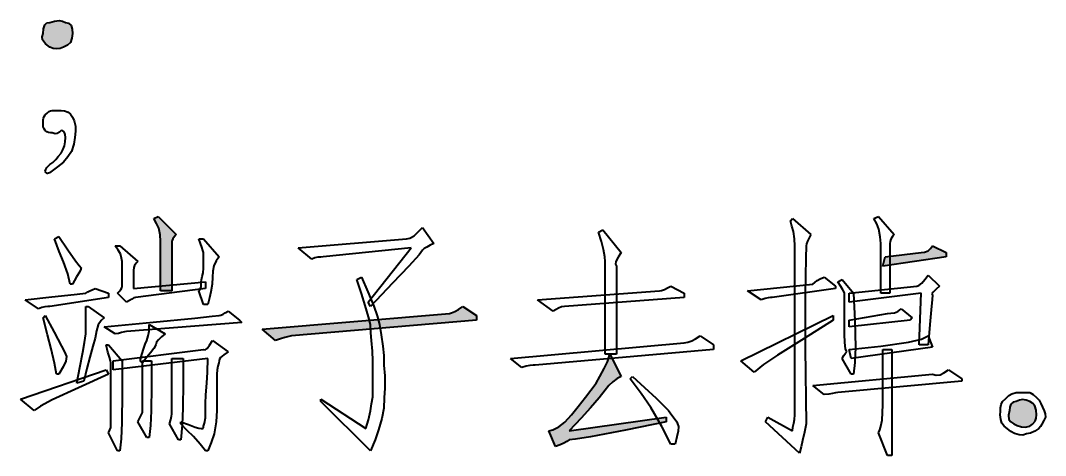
# Model space of a CAD drawing. Extents: x 457 to 4918, y -67 to 391.
# Drawn here: x 3608.97 to 3629.49, y 46.47 to 55.19 of the extents above; entities that cross this region are included whole.
import ezdxf

# ---------------------------------------------------------------- set-up
doc = ezdxf.new("R2010")
doc.units = 0
doc.header["$LTSCALE"] = 40
doc.header["$MEASUREMENT"] = 0
doc.layers.add('at_Entity', color=7, linetype='CONTINUOUS')
doc.layers.add('at_Solid', color=7, linetype='CONTINUOUS')

msp = doc.modelspace()

# ---------------------------------------------------------------- hatches: boundary and pattern name
at = {"layer": 'at_Solid'}
for points in [[(3609.555, 55.149), (3609.648, 55.174), (3609.741, 55.186), (3609.805, 55.175), (3609.871, 55.149), (3609.93, 55.133), (3609.98, 55.085), (3610, 55.015), (3610.007, 54.923), (3609.997, 54.83), (3609.966, 54.742), (3609.911, 54.691), (3609.826, 54.652), (3609.758, 54.626), (3609.682, 54.615), (3609.62, 54.626), (3609.555, 54.652), (3609.47, 54.72), (3609.408, 54.796), (3609.4, 54.858), (3609.419, 54.923), (3609.427, 55.016), (3609.454, 55.098), (3609.496, 55.136)], [(3611.769, 49.77), (3611.769, 50.765), (3611.761, 50.892), (3611.734, 51.023), (3611.693, 51.118), (3611.634, 51.217), (3611.724, 51.262), (3612.086, 50.9), (3612.053, 50.86), (3612.019, 50.81), (3612.002, 50.778), (3611.995, 50.765), (3611.995, 50.673), (3611.995, 50.459), (3611.995, 50.162), (3611.995, 49.77)], [(3627.5, 50.539), (3627.5, 50.448), (3626.234, 50.267), (3626.279, 50.448), (3627.002, 50.539), (3627.069, 50.547), (3627.141, 50.573), (3627.189, 50.615), (3627.228, 50.674)], [(3614.075, 48.776), (3613.803, 49.002), (3617.555, 49.318), (3617.598, 49.327), (3617.662, 49.353), (3617.735, 49.395), (3617.826, 49.454), (3618.098, 49.273), (3618.098, 49.182), (3614.391, 48.866), (3614.342, 48.858), (3614.261, 48.837), (3614.173, 48.808)], [(3619.544, 46.968), (3619.627, 46.985), (3619.747, 47.043), (3619.865, 47.14), (3619.996, 47.284), (3620.131, 47.453), (3620.278, 47.638), (3620.388, 47.779), (3620.493, 47.917), (3620.567, 48.053), (3620.655, 48.211), (3620.718, 48.347), (3620.765, 48.504), (3620.991, 48.052), (3620.916, 48.01), (3620.823, 47.945), (3620.746, 47.873), (3620.674, 47.781), (3620.555, 47.629), (3620.382, 47.423), (3620.193, 47.216), (3619.951, 46.968), (3621.895, 47.239), (3621.895, 47.148), (3621.082, 46.977), (3620.38, 46.845), (3620.078, 46.8), (3619.951, 46.787), (3619.908, 46.753), (3619.844, 46.715), (3619.771, 46.684), (3619.68, 46.651)], [(3629.172, 47.555), (3629.104, 47.581), (3629.028, 47.592), (3628.966, 47.581), (3628.901, 47.555), (3628.841, 47.54), (3628.792, 47.497), (3628.772, 47.44), (3628.765, 47.374), (3628.748, 47.281), (3628.757, 47.193), (3628.797, 47.143), (3628.856, 47.103), (3628.924, 47.071), (3629.005, 47.043), (3629.08, 47.039), (3629.172, 47.058), (3629.231, 47.1), (3629.281, 47.159), (3629.301, 47.218), (3629.308, 47.284), (3629.299, 47.377), (3629.273, 47.465), (3629.231, 47.516)]]:
    msp.add_hatch(color=0, dxfattribs=at).paths.add_polyline_path(points)

# ---------------------------------------------------------------- linework, layer by layer
at = {"layer": 'at_Entity', "color": 0, "lineweight": 40}
for p, q in [((3609.419, 54.923), (3609.427, 55.016)), ((3609.427, 55.016), (3609.454, 55.098)), ((3609.454, 55.098), (3609.496, 55.136)), ((3609.496, 55.136), (3609.555, 55.149)), ((3609.555, 55.149), (3609.648, 55.174)), ((3609.648, 55.174), (3609.741, 55.186)), ((3609.741, 55.186), (3609.805, 55.175)), ((3609.805, 55.175), (3609.871, 55.149)), ((3609.871, 55.149), (3609.93, 55.133)), ((3609.93, 55.133), (3609.98, 55.085)), ((3609.98, 55.085), (3610, 55.015)), ((3610, 55.015), (3610.007, 54.923)), ((3609.4, 54.858), (3609.419, 54.923)), ((3609.408, 54.796), (3609.4, 54.858)), ((3609.47, 54.72), (3609.408, 54.796)), ((3609.997, 54.83), (3609.966, 54.742)), ((3610.007, 54.923), (3609.997, 54.83)), ((3609.555, 54.652), (3609.47, 54.72)), ((3609.62, 54.626), (3609.555, 54.652)), ((3609.682, 54.615), (3609.62, 54.626)), ((3609.758, 54.626), (3609.682, 54.615)), ((3609.826, 54.652), (3609.758, 54.626)), ((3609.911, 54.691), (3609.826, 54.652)), ((3609.966, 54.742), (3609.911, 54.691)), ((3609.498, 53.329), (3609.536, 53.362)), ((3609.536, 53.362), (3609.567, 53.379)), ((3609.567, 53.379), (3609.6, 53.386)), ((3609.6, 53.386), (3609.634, 53.386)), ((3609.634, 53.386), (3609.677, 53.386)), ((3609.677, 53.386), (3609.722, 53.386)), ((3609.722, 53.386), (3609.781, 53.386)), ((3609.781, 53.386), (3609.848, 53.378)), ((3609.848, 53.378), (3609.919, 53.351)), ((3609.419, 53.16), (3609.42, 53.194)), ((3609.419, 53.101), (3609.419, 53.16)), ((3609.42, 53.194), (3609.425, 53.232)), ((3609.425, 53.232), (3609.438, 53.263)), ((3609.438, 53.263), (3609.464, 53.296)), ((3609.464, 53.296), (3609.498, 53.329)), ((3609.919, 53.351), (3609.967, 53.309)), ((3609.967, 53.309), (3610.007, 53.251)), ((3610.007, 53.251), (3610.039, 53.174)), ((3610.039, 53.174), (3610.067, 53.072)), ((3609.421, 53.057), (3609.419, 53.101)), ((3609.438, 53.014), (3609.421, 53.057)), ((3609.464, 52.979), (3609.438, 53.014)), ((3609.497, 52.953), (3609.464, 52.979)), ((3609.528, 52.94), (3609.497, 52.953)), ((3609.746, 52.947), (3609.703, 52.919)), ((3609.781, 52.979), (3609.746, 52.947)), ((3609.813, 52.973), (3609.781, 52.979)), ((3609.842, 52.953), (3609.813, 52.973)), ((3609.863, 52.903), (3609.842, 52.953)), ((3610.071, 52.968), (3610.052, 52.844)), ((3610.067, 53.072), (3610.071, 52.968)), ((3609.566, 52.935), (3609.528, 52.94)), ((3609.6, 52.934), (3609.566, 52.935)), ((3609.659, 52.915), (3609.6, 52.934)), ((3609.703, 52.919), (3609.659, 52.915)), ((3609.847, 52.677), (3609.864, 52.752)), ((3609.871, 52.844), (3609.863, 52.903)), ((3609.864, 52.752), (3609.871, 52.844)), ((3610.052, 52.844), (3610.035, 52.709)), ((3609.781, 52.527), (3609.814, 52.596)), ((3609.814, 52.596), (3609.847, 52.677)), ((3609.988, 52.561), (3609.917, 52.452)), ((3610.035, 52.709), (3609.988, 52.561)), ((3609.555, 52.301), (3609.615, 52.343)), ((3609.615, 52.343), (3609.675, 52.403)), ((3609.675, 52.403), (3609.722, 52.462)), ((3609.826, 52.347), (3609.706, 52.254)), ((3609.722, 52.462), (3609.781, 52.527)), ((3609.917, 52.452), (3609.826, 52.347)), ((3609.464, 52.166), (3609.472, 52.2)), ((3609.471, 52.14), (3609.464, 52.166)), ((3609.486, 52.126), (3609.471, 52.14)), ((3609.472, 52.2), (3609.493, 52.238)), ((3609.502, 52.121), (3609.486, 52.126)), ((3609.493, 52.238), (3609.522, 52.269)), ((3609.549, 52.134), (3609.509, 52.121)), ((3609.522, 52.269), (3609.555, 52.301)), ((3609.602, 52.171), (3609.549, 52.134)), ((3609.706, 52.254), (3609.602, 52.171)), ((3609.509, 52.121), (3609.502, 52.121)), ((3611.634, 51.217), (3611.724, 51.262)), ((3611.693, 51.118), (3611.634, 51.217)), ((3611.734, 51.023), (3611.693, 51.118)), ((3611.724, 51.262), (3612.086, 50.9)), ((3624.381, 51.171), (3624.426, 51.217)), ((3624.413, 51.066), (3624.381, 51.171)), ((3624.426, 51.217), (3624.787, 50.9)), ((3626.053, 51.217), (3626.143, 51.262)), ((3626.112, 51.111), (3626.053, 51.217)), ((3626.154, 51.002), (3626.112, 51.111)), ((3626.143, 51.262), (3626.46, 50.9)), ((3611.761, 50.892), (3611.734, 51.023)), ((3612.086, 50.9), (3612.053, 50.86)), ((3616.846, 50.874), (3616.921, 50.944)), ((3616.921, 50.944), (3617.013, 51.036)), ((3617.013, 51.036), (3617.239, 50.719)), ((3620.538, 50.945), (3620.629, 50.991)), ((3620.597, 50.756), (3620.538, 50.945)), ((3620.629, 50.991), (3620.991, 50.539)), ((3624.442, 50.957), (3624.413, 51.066)), ((3624.463, 50.809), (3624.442, 50.957)), ((3624.787, 50.9), (3624.754, 50.833)), ((3626.18, 50.854), (3626.154, 51.002)), ((3626.46, 50.9), (3626.427, 50.859)), ((3609.645, 50.81), (3609.735, 50.855)), ((3609.743, 50.561), (3609.645, 50.81)), ((3609.735, 50.855), (3609.914, 50.591)), ((3611.769, 50.765), (3611.761, 50.892)), ((3611.769, 49.77), (3611.769, 50.765)), ((3612.002, 50.778), (3611.995, 50.765)), ((3611.995, 50.765), (3611.995, 50.673)), ((3612.019, 50.81), (3612.002, 50.778)), ((3612.053, 50.86), (3612.019, 50.81)), ((3612.571, 50.718), (3612.538, 50.81)), ((3612.538, 50.81), (3612.628, 50.81)), ((3612.599, 50.646), (3612.571, 50.718)), ((3612.628, 50.81), (3612.945, 50.448)), ((3614.527, 50.629), (3616.696, 50.81)), ((3616.696, 50.81), (3616.765, 50.826)), ((3616.765, 50.826), (3616.846, 50.874)), ((3617.239, 50.719), (3617.172, 50.685)), ((3620.639, 50.595), (3620.597, 50.756)), ((3624.471, 50.674), (3624.463, 50.809)), ((3624.704, 50.714), (3624.697, 50.674)), ((3624.721, 50.762), (3624.704, 50.714)), ((3624.754, 50.833), (3624.721, 50.762)), ((3626.189, 50.719), (3626.18, 50.854)), ((3626.189, 49.725), (3626.189, 50.719)), ((3626.376, 50.759), (3626.37, 50.719)), ((3626.37, 50.719), (3626.37, 50.634)), ((3626.394, 50.805), (3626.376, 50.759)), ((3626.427, 50.859), (3626.394, 50.805)), ((3609.831, 50.349), (3609.743, 50.561)), ((3609.914, 50.591), (3610.068, 50.37)), ((3610.924, 50.583), (3610.865, 50.674)), ((3610.865, 50.674), (3610.956, 50.674)), ((3610.966, 50.508), (3610.924, 50.583)), ((3610.956, 50.674), (3611.317, 50.358)), ((3610.992, 50.426), (3610.966, 50.508)), ((3611.995, 50.673), (3611.995, 50.459)), ((3612.62, 50.581), (3612.599, 50.646)), ((3612.628, 50.539), (3612.62, 50.581)), ((3612.628, 50.473), (3612.628, 50.539)), ((3614.798, 50.403), (3614.527, 50.629)), ((3616.787, 50.629), (3615.024, 50.448)), ((3615.928, 49.544), (3616.787, 50.629)), ((3616.946, 50.49), (3616.739, 50.261)), ((3617.013, 50.584), (3616.946, 50.49)), ((3617.052, 50.616), (3617.013, 50.584)), ((3617.1, 50.647), (3617.052, 50.616)), ((3617.172, 50.685), (3617.1, 50.647)), ((3620.666, 50.45), (3620.639, 50.595)), ((3620.991, 50.539), (3620.932, 50.445)), ((3624.471, 47.284), (3624.471, 50.674)), ((3624.697, 50.674), (3624.691, 50.421)), ((3626.279, 50.448), (3627.002, 50.539)), ((3626.37, 50.634), (3626.37, 50.432)), ((3627.002, 50.539), (3627.069, 50.547)), ((3627.069, 50.547), (3627.141, 50.573)), ((3627.141, 50.573), (3627.189, 50.615)), ((3627.189, 50.615), (3627.228, 50.674)), ((3627.228, 50.674), (3627.5, 50.539)), ((3627.5, 50.539), (3627.5, 50.448)), ((3609.912, 50.111), (3609.831, 50.349)), ((3610.068, 50.37), (3610.141, 50.275)), ((3611.001, 50.358), (3610.992, 50.426)), ((3611.001, 50.318), (3611.001, 50.358)), ((3611.001, 50.268), (3611.001, 50.318)), ((3611.251, 50.28), (3611.234, 50.236)), ((3611.284, 50.323), (3611.251, 50.28)), ((3611.317, 50.358), (3611.284, 50.323)), ((3611.995, 50.459), (3611.995, 50.162)), ((3612.628, 50.409), (3612.628, 50.473)), ((3612.628, 50.316), (3612.628, 50.409)), ((3612.628, 50.222), (3612.628, 50.316)), ((3612.885, 50.372), (3612.836, 50.269)), ((3612.945, 50.448), (3612.885, 50.372)), ((3614.863, 50.429), (3614.798, 50.403)), ((3614.923, 50.442), (3614.863, 50.429)), ((3614.982, 50.447), (3614.923, 50.442)), ((3615.024, 50.448), (3614.982, 50.447)), ((3620.674, 50.358), (3620.666, 50.45)), ((3620.674, 48.504), (3620.674, 50.358)), ((3620.887, 50.357), (3620.881, 50.307)), ((3620.881, 50.307), (3620.9, 50.267)), ((3620.932, 50.445), (3620.887, 50.357)), ((3624.691, 50.421), (3624.679, 49.705)), ((3627.5, 50.448), (3626.234, 50.267)), ((3626.234, 50.267), (3626.279, 50.448)), ((3626.37, 50.432), (3626.37, 50.136)), ((3609.961, 49.906), (3609.912, 50.111)), ((3610.147, 50.146), (3610.091, 50.049)), ((3610.141, 50.275), (3610.187, 50.222)), ((3610.178, 50.204), (3610.147, 50.146)), ((3610.187, 50.222), (3610.178, 50.204)), ((3611.001, 50.18), (3611.001, 50.268)), ((3611.001, 50.086), (3611.001, 50.18)), ((3611.001, 49.995), (3611.001, 50.086)), ((3611.234, 50.236), (3611.227, 50.177)), ((3611.227, 50.177), (3611.227, 50.127)), ((3611.227, 50.127), (3611.227, 50.041)), ((3611.995, 50.162), (3611.995, 49.77)), ((3612.606, 50.058), (3612.622, 50.131)), ((3612.622, 50.131), (3612.628, 50.222)), ((3612.816, 50.166), (3612.809, 50.041)), ((3612.836, 50.269), (3612.816, 50.166)), ((3616.739, 50.261), (3616.417, 49.924)), ((3620.9, 50.267), (3620.9, 50.132)), ((3620.9, 50.132), (3620.9, 49.776)), ((3626.37, 50.136), (3626.37, 49.725)), ((3627.072, 49.995), (3627.138, 50.086)), ((3627.138, 50.086), (3627.364, 49.86)), ((3610.007, 49.906), (3609.961, 49.906)), ((3610.091, 50.049), (3610.007, 49.906)), ((3611.001, 49.925), (3611.001, 49.995)), ((3611.001, 49.877), (3611.001, 49.925)), ((3611.001, 49.86), (3611.001, 49.877)), ((3611.227, 50.041), (3611.227, 49.94)), ((3611.227, 49.815), (3612.673, 49.951)), ((3611.227, 49.94), (3611.227, 49.815)), ((3612.581, 49.848), (3612.583, 49.892)), ((3612.583, 49.951), (3612.59, 49.993)), ((3612.583, 49.892), (3612.583, 49.951)), ((3612.59, 49.993), (3612.606, 50.058)), ((3612.673, 49.951), (3612.673, 49.815)), ((3612.801, 49.906), (3612.78, 49.753)), ((3612.809, 50.041), (3612.801, 49.906)), ((3615.702, 49.996), (3615.792, 50.041)), ((3615.793, 49.715), (3615.702, 49.996)), ((3615.792, 50.041), (3615.919, 49.753)), ((3616.417, 49.924), (3615.973, 49.454)), ((3623.522, 49.77), (3624.833, 49.906)), ((3624.833, 49.906), (3624.868, 49.94)), ((3624.868, 49.94), (3624.916, 49.978)), ((3624.916, 49.978), (3624.974, 50.009)), ((3624.974, 50.009), (3625.059, 50.041)), ((3625.059, 50.041), (3625.285, 49.86)), ((3625.33, 49.951), (3625.42, 49.996)), ((3625.389, 49.859), (3625.33, 49.951)), ((3625.42, 49.996), (3625.646, 49.725)), ((3626.912, 49.86), (3626.954, 49.877)), ((3626.954, 49.877), (3627.013, 49.925)), ((3627.013, 49.925), (3627.072, 49.995)), ((3609.591, 49.649), (3610.039, 49.698)), ((3610.039, 49.698), (3610.217, 49.718)), ((3610.217, 49.718), (3610.278, 49.725)), ((3610.278, 49.725), (3610.312, 49.752)), ((3610.312, 49.752), (3610.356, 49.773)), ((3610.356, 49.773), (3610.4, 49.789)), ((3610.4, 49.789), (3610.459, 49.815)), ((3610.459, 49.815), (3610.73, 49.725)), ((3610.73, 49.725), (3610.73, 49.634)), ((3610.911, 49.725), (3610.944, 49.759)), ((3611.091, 49.544), (3610.911, 49.725)), ((3610.944, 49.759), (3610.977, 49.797)), ((3610.977, 49.797), (3610.994, 49.828)), ((3610.994, 49.828), (3611.001, 49.86)), ((3612.673, 49.815), (3611.272, 49.634)), ((3611.995, 49.77), (3611.769, 49.77)), ((3612.538, 49.77), (3612.564, 49.805)), ((3612.628, 49.499), (3612.538, 49.77)), ((3612.564, 49.805), (3612.581, 49.848)), ((3612.78, 49.753), (3612.751, 49.63)), ((3615.866, 49.479), (3615.793, 49.715)), ((3615.919, 49.753), (3616.04, 49.463)), ((3619.318, 49.589), (3621.759, 49.77)), ((3620.9, 49.776), (3620.9, 49.243)), ((3621.759, 49.77), (3621.801, 49.778)), ((3621.801, 49.778), (3621.86, 49.799)), ((3621.86, 49.799), (3621.919, 49.828)), ((3621.919, 49.828), (3621.985, 49.86)), ((3621.985, 49.86), (3622.256, 49.725)), ((3622.256, 49.725), (3622.256, 49.634)), ((3623.793, 49.589), (3623.522, 49.77)), ((3625.285, 49.815), (3624.019, 49.634)), ((3624.679, 49.705), (3624.678, 48.612)), ((3625.285, 49.86), (3625.285, 49.815)), ((3625.431, 49.789), (3625.389, 49.859)), ((3625.457, 49.741), (3625.431, 49.789)), ((3625.465, 49.725), (3625.457, 49.741)), ((3625.465, 49.665), (3625.465, 49.725)), ((3625.465, 49.56), (3625.465, 49.665)), ((3625.556, 49.725), (3626.912, 49.86)), ((3627.002, 49.725), (3625.556, 49.544)), ((3625.556, 49.544), (3625.556, 49.725)), ((3625.646, 49.725), (3625.672, 49.166)), ((3626.37, 49.725), (3626.189, 49.725)), ((3626.957, 48.685), (3627.002, 49.725)), ((3627.237, 49.746), (3627.216, 49.712)), ((3627.216, 49.712), (3627.228, 49.68)), ((3627.228, 49.68), (3627.221, 49.594)), ((3627.298, 49.8), (3627.237, 49.746)), ((3627.364, 49.86), (3627.298, 49.8)), ((3609.057, 49.589), (3609.591, 49.649)), ((3609.328, 49.408), (3609.057, 49.589)), ((3610.73, 49.634), (3609.555, 49.454)), ((3611.15, 49.577), (3611.091, 49.544)), ((3611.194, 49.605), (3611.15, 49.577)), ((3611.238, 49.627), (3611.194, 49.605)), ((3611.272, 49.634), (3611.238, 49.627)), ((3612.719, 49.499), (3612.628, 49.499)), ((3612.751, 49.63), (3612.719, 49.499)), ((3615.931, 49.252), (3615.866, 49.479)), ((3615.973, 49.454), (3615.928, 49.544)), ((3616.04, 49.463), (3616.108, 49.269)), ((3619.634, 49.363), (3619.318, 49.589)), ((3622.256, 49.634), (3619.86, 49.454)), ((3623.878, 49.615), (3623.793, 49.589)), ((3623.936, 49.629), (3623.878, 49.615)), ((3623.984, 49.634), (3623.936, 49.629)), ((3624.019, 49.634), (3623.984, 49.634)), ((3625.465, 49.356), (3625.465, 49.56)), ((3627.221, 49.594), (3627.199, 49.392)), ((3609.394, 49.435), (3609.328, 49.408)), ((3609.453, 49.448), (3609.394, 49.435)), ((3609.419, 49.228), (3609.464, 49.273)), ((3609.513, 49.453), (3609.453, 49.448)), ((3609.464, 49.273), (3609.642, 48.943)), ((3609.555, 49.454), (3609.513, 49.453)), ((3610.278, 49.323), (3610.278, 49.454)), ((3610.278, 49.454), (3610.323, 49.454)), ((3610.278, 49.199), (3610.278, 49.323)), ((3610.323, 49.454), (3610.639, 49.228)), ((3612.457, 49.222), (3612.804, 49.259)), ((3612.804, 49.259), (3612.945, 49.273)), ((3612.945, 49.273), (3612.979, 49.281)), ((3612.979, 49.281), (3613.022, 49.302)), ((3613.022, 49.302), (3613.067, 49.331)), ((3613.067, 49.331), (3613.125, 49.363)), ((3613.125, 49.363), (3613.351, 49.182)), ((3613.803, 49.002), (3617.555, 49.318)), ((3615.973, 49.092), (3615.931, 49.252)), ((3616.108, 49.269), (3616.154, 49.092)), ((3617.555, 49.318), (3617.598, 49.327)), ((3617.598, 49.327), (3617.662, 49.353)), ((3617.662, 49.353), (3617.735, 49.395)), ((3617.735, 49.395), (3617.826, 49.454)), ((3617.826, 49.454), (3618.098, 49.273)), ((3618.098, 49.273), (3618.098, 49.182)), ((3619.693, 49.396), (3619.634, 49.363)), ((3619.74, 49.424), (3619.693, 49.396)), ((3619.8, 49.446), (3619.74, 49.424)), ((3619.86, 49.454), (3619.8, 49.446)), ((3623.386, 48.369), (3625.239, 49.273)), ((3625.239, 49.273), (3625.239, 49.182)), ((3625.465, 49.137), (3625.465, 49.356)), ((3625.556, 49.182), (3626.324, 49.318)), ((3626.324, 49.318), (3626.392, 49.319)), ((3626.392, 49.319), (3626.468, 49.33)), ((3626.468, 49.33), (3626.53, 49.356)), ((3626.53, 49.356), (3626.596, 49.408)), ((3626.596, 49.408), (3626.822, 49.228)), ((3627.199, 49.392), (3627.171, 49.097)), ((3609.51, 48.887), (3609.419, 49.228)), ((3610.278, 49.047), (3610.278, 49.199)), ((3610.278, 48.911), (3610.278, 49.047)), ((3610.524, 49.086), (3610.491, 48.971)), ((3610.579, 49.177), (3610.524, 49.086)), ((3610.639, 49.228), (3610.579, 49.177)), ((3610.639, 49.047), (3611.622, 49.139)), ((3610.865, 48.911), (3610.639, 49.047)), ((3613.397, 49.137), (3611.091, 48.956)), ((3611.543, 49.026), (3611.543, 49.092)), ((3611.543, 49.092), (3611.86, 48.911)), ((3611.622, 49.139), (3612.457, 49.222)), ((3613.351, 49.182), (3613.397, 49.137)), ((3618.098, 49.182), (3614.391, 48.866)), ((3615.98, 48.928), (3615.973, 49.092)), ((3616.154, 49.092), (3616.187, 48.889)), ((3620.9, 49.243), (3620.9, 48.504)), ((3625.239, 49.182), (3624.655, 48.817)), ((3625.466, 48.902), (3625.465, 49.137)), ((3626.776, 49.182), (3625.556, 49.047)), ((3625.556, 49.047), (3625.556, 49.182)), ((3625.672, 49.166), (3625.683, 48.638)), ((3626.822, 49.228), (3626.776, 49.182)), ((3627.171, 49.097), (3627.138, 48.685)), ((3609.583, 48.606), (3609.51, 48.887)), ((3609.642, 48.943), (3609.791, 48.661)), ((3610.245, 48.734), (3610.278, 48.911)), ((3610.491, 48.971), (3610.459, 48.821)), ((3610.931, 48.918), (3610.865, 48.911)), ((3610.99, 48.933), (3610.931, 48.918)), ((3611.05, 48.949), (3610.99, 48.933)), ((3611.091, 48.956), (3611.05, 48.949)), ((3611.498, 48.776), (3611.524, 48.87)), ((3611.524, 48.87), (3611.541, 48.963)), ((3611.541, 48.963), (3611.543, 49.026)), ((3611.793, 48.851), (3611.727, 48.791)), ((3611.86, 48.911), (3611.793, 48.851)), ((3614.075, 48.776), (3613.803, 49.002)), ((3614.342, 48.858), (3614.261, 48.837)), ((3614.391, 48.866), (3614.342, 48.858)), ((3615.995, 48.772), (3615.98, 48.928)), ((3616.187, 48.889), (3616.22, 48.66)), ((3622.481, 48.807), (3622.573, 48.866)), ((3622.573, 48.866), (3622.844, 48.685)), ((3625.468, 48.732), (3625.466, 48.902)), ((3627.005, 48.8), (3627.138, 48.866)), ((3627.138, 48.866), (3627.228, 48.64)), ((3609.791, 48.661), (3609.851, 48.545)), ((3610.212, 48.538), (3610.245, 48.734)), ((3610.417, 48.661), (3610.357, 48.439)), ((3610.459, 48.821), (3610.417, 48.661)), ((3610.717, 48.542), (3610.685, 48.685)), ((3610.685, 48.685), (3610.73, 48.685)), ((3610.73, 48.685), (3611.001, 48.369)), ((3611.435, 48.622), (3611.465, 48.703)), ((3611.465, 48.703), (3611.498, 48.776)), ((3611.679, 48.685), (3611.637, 48.616)), ((3611.692, 48.744), (3611.679, 48.685)), ((3611.727, 48.791), (3611.692, 48.744)), ((3612.706, 48.616), (3612.75, 48.684)), ((3612.75, 48.684), (3612.809, 48.776)), ((3612.809, 48.776), (3613.125, 48.55)), ((3614.173, 48.808), (3614.075, 48.776)), ((3614.261, 48.837), (3614.173, 48.808)), ((3616.011, 48.564), (3615.995, 48.772)), ((3616.22, 48.66), (3616.238, 48.475)), ((3618.776, 48.414), (3622.256, 48.73)), ((3622.256, 48.73), (3622.325, 48.739)), ((3622.325, 48.739), (3622.406, 48.765)), ((3622.406, 48.765), (3622.481, 48.807)), ((3622.844, 48.685), (3622.844, 48.595)), ((3624.655, 48.817), (3624.121, 48.481)), ((3625.485, 48.61), (3625.468, 48.732)), ((3625.556, 48.595), (3626.191, 48.663)), ((3627.228, 48.64), (3625.601, 48.414)), ((3625.683, 48.638), (3625.672, 48.335)), ((3626.191, 48.663), (3626.748, 48.739)), ((3626.748, 48.739), (3627.005, 48.8)), ((3627.138, 48.685), (3626.957, 48.685)), ((3609.648, 48.319), (3609.583, 48.606)), ((3609.851, 48.545), (3609.871, 48.504)), ((3609.871, 48.504), (3609.888, 48.454)), ((3609.888, 48.454), (3609.873, 48.362)), ((3610.157, 48.231), (3610.212, 48.538)), ((3610.357, 48.439), (3610.298, 48.217)), ((3610.746, 48.442), (3610.717, 48.542)), ((3610.767, 48.367), (3610.746, 48.442)), ((3610.82, 48.369), (3612.628, 48.595)), ((3611.363, 48.369), (3611.396, 48.496)), ((3611.396, 48.496), (3611.435, 48.622)), ((3611.499, 48.441), (3611.408, 48.324)), ((3611.572, 48.53), (3611.499, 48.441)), ((3611.637, 48.616), (3611.572, 48.53)), ((3612.628, 48.595), (3612.663, 48.585)), ((3612.663, 48.585), (3612.706, 48.616)), ((3612.973, 48.435), (3612.951, 48.402)), ((3613.04, 48.49), (3612.973, 48.435)), ((3613.125, 48.55), (3613.04, 48.49)), ((3616.018, 48.369), (3616.011, 48.564)), ((3616.238, 48.475), (3616.244, 48.278)), ((3622.844, 48.595), (3619.273, 48.278)), ((3620.9, 48.504), (3620.674, 48.504)), ((3620.718, 48.347), (3620.765, 48.504)), ((3620.765, 48.504), (3620.991, 48.052)), ((3624.121, 48.481), (3623.843, 48.294)), ((3624.678, 48.612), (3624.697, 47.103)), ((3625.42, 48.414), (3625.453, 48.473)), ((3625.453, 48.473), (3625.487, 48.523)), ((3625.511, 48.55), (3625.485, 48.61)), ((3625.487, 48.523), (3625.504, 48.543)), ((3625.504, 48.543), (3625.511, 48.55)), ((3625.601, 48.414), (3625.556, 48.595)), ((3626.234, 47.948), (3626.234, 48.595)), ((3626.234, 48.595), (3626.415, 48.595)), ((3626.415, 48.595), (3626.415, 46.47)), ((3609.69, 48.098), (3609.648, 48.319)), ((3609.82, 48.248), (3609.735, 48.098)), ((3609.873, 48.362), (3609.82, 48.248)), ((3610.097, 47.917), (3610.157, 48.231)), ((3610.775, 48.324), (3610.767, 48.367)), ((3610.775, 48.29), (3610.775, 48.324)), ((3610.775, 48.194), (3610.775, 48.29)), ((3612.719, 48.414), (3610.82, 48.188)), ((3610.82, 48.188), (3610.82, 48.369)), ((3611.001, 48.369), (3611, 47.724)), ((3611.408, 48.324), (3611.363, 48.369)), ((3611.408, 47.931), (3611.408, 48.369)), ((3611.408, 48.369), (3611.589, 48.369)), ((3611.589, 48.369), (3611.588, 47.862)), ((3611.995, 47.944), (3611.995, 48.414)), ((3611.995, 48.414), (3612.221, 48.414)), ((3612.221, 48.414), (3612.221, 47.925)), ((3612.712, 48.139), (3612.719, 48.414)), ((3612.921, 48.262), (3612.906, 48.189)), ((3612.938, 48.326), (3612.921, 48.262)), ((3612.945, 48.369), (3612.938, 48.326)), ((3612.951, 48.402), (3612.945, 48.369)), ((3616.018, 48.172), (3616.018, 48.369)), ((3616.244, 48.278), (3616.263, 48.068)), ((3619.002, 48.233), (3618.776, 48.414)), ((3619.093, 48.259), (3619.002, 48.233)), ((3619.166, 48.273), (3619.093, 48.259)), ((3619.23, 48.278), (3619.166, 48.273)), ((3619.273, 48.278), (3619.23, 48.278)), ((3620.655, 48.211), (3620.718, 48.347)), ((3623.657, 48.143), (3623.386, 48.369)), ((3623.843, 48.294), (3623.657, 48.143)), ((3625.601, 48.098), (3625.42, 48.414)), ((3625.672, 48.335), (3625.646, 48.098)), ((3608.967, 47.6), (3610.685, 48.188)), ((3609.735, 48.098), (3609.69, 48.098)), ((3610.73, 48.098), (3610.128, 47.826)), ((3610.298, 48.217), (3610.233, 47.962)), ((3610.685, 48.188), (3610.73, 48.098)), ((3610.775, 47.961), (3610.775, 48.194)), ((3612.697, 47.917), (3612.712, 48.139)), ((3612.906, 48.189), (3612.899, 48.098)), ((3612.899, 48.098), (3612.899, 47.953)), ((3616.018, 47.992), (3616.018, 48.172)), ((3616.263, 48.068), (3616.264, 47.823)), ((3620.493, 47.917), (3620.567, 48.053)), ((3620.567, 48.053), (3620.655, 48.211)), ((3620.991, 48.052), (3620.916, 48.01)), ((3621.171, 48.007), (3621.217, 48.052)), ((3621.217, 48.052), (3621.463, 47.832)), ((3624.833, 47.872), (3627.228, 48.098)), ((3625.646, 48.098), (3625.601, 48.098)), ((3627.228, 48.098), (3627.297, 48.08)), ((3627.297, 48.08), (3627.378, 48.09)), ((3627.378, 48.09), (3627.453, 48.129)), ((3627.453, 48.129), (3627.545, 48.188)), ((3627.545, 48.188), (3627.816, 48.007)), ((3610.128, 47.826), (3609.604, 47.583)), ((3610.233, 47.962), (3610.097, 47.917)), ((3610.775, 47.691), (3610.775, 47.961)), ((3611.408, 47.622), (3611.408, 47.931)), ((3611.588, 47.862), (3611.583, 47.368)), ((3611.995, 47.609), (3611.995, 47.944)), ((3612.221, 47.925), (3612.216, 47.421)), ((3612.68, 47.689), (3612.697, 47.917)), ((3612.899, 47.953), (3612.899, 47.769)), ((3616.018, 47.797), (3616.018, 47.992)), ((3616.264, 47.823), (3616.251, 47.623)), ((3620.388, 47.779), (3620.493, 47.917)), ((3620.746, 47.873), (3620.674, 47.781)), ((3620.823, 47.945), (3620.746, 47.873)), ((3620.916, 48.01), (3620.823, 47.945)), ((3621.394, 47.712), (3621.171, 48.007)), ((3621.463, 47.832), (3621.694, 47.618)), ((3625.059, 47.691), (3624.833, 47.872)), ((3627.816, 47.962), (3625.33, 47.736)), ((3626.232, 47.485), (3626.234, 47.948)), ((3627.816, 48.007), (3627.816, 47.962)), ((3610.775, 47.43), (3610.775, 47.691)), ((3611, 47.724), (3610.995, 47.13)), ((3611.408, 47.415), (3611.408, 47.622)), ((3612.673, 47.51), (3612.68, 47.689)), ((3612.899, 47.769), (3612.899, 47.59)), ((3615.992, 47.508), (3616.018, 47.646)), ((3616.018, 47.646), (3616.018, 47.797)), ((3616.251, 47.623), (3616.244, 47.42)), ((3620.131, 47.453), (3620.278, 47.638)), ((3620.278, 47.638), (3620.388, 47.779)), ((3620.555, 47.629), (3620.382, 47.423)), ((3620.674, 47.781), (3620.555, 47.629)), ((3621.59, 47.43), (3621.394, 47.712)), ((3621.694, 47.618), (3621.828, 47.486)), ((3625.15, 47.697), (3625.059, 47.691)), ((3625.223, 47.713), (3625.15, 47.697)), ((3625.287, 47.729), (3625.223, 47.713)), ((3625.33, 47.736), (3625.287, 47.729)), ((3628.63, 47.555), (3628.691, 47.615)), ((3628.691, 47.615), (3628.756, 47.67)), ((3628.756, 47.67), (3628.816, 47.703)), ((3628.816, 47.703), (3628.901, 47.736)), ((3628.901, 47.736), (3628.969, 47.736)), ((3628.969, 47.736), (3629.045, 47.736)), ((3629.045, 47.736), (3629.106, 47.736)), ((3629.106, 47.736), (3629.172, 47.736)), ((3629.172, 47.736), (3629.239, 47.694)), ((3629.239, 47.694), (3629.31, 47.635)), ((3629.31, 47.635), (3629.359, 47.576)), ((3609.238, 47.374), (3608.967, 47.6)), ((3609.365, 47.46), (3609.238, 47.374)), ((3609.604, 47.583), (3609.365, 47.46)), ((3610.775, 47.246), (3610.775, 47.43)), ((3611.408, 47.329), (3611.408, 47.415)), ((3611.995, 47.397), (3611.995, 47.609)), ((3612.216, 47.421), (3612.202, 47.083)), ((3612.673, 47.353), (3612.673, 47.51)), ((3612.899, 47.59), (3612.899, 47.374)), ((3614.979, 47.555), (3614.979, 47.6)), ((3614.979, 47.6), (3615.883, 47.013)), ((3615.973, 46.561), (3614.979, 47.555)), ((3615.974, 47.367), (3615.992, 47.508)), ((3616.244, 47.42), (3616.202, 47.215)), ((3619.996, 47.284), (3620.131, 47.453)), ((3620.382, 47.423), (3620.193, 47.216)), ((3621.807, 47.054), (3621.59, 47.43)), ((3621.828, 47.486), (3621.94, 47.374)), ((3626.215, 47.177), (3626.232, 47.485)), ((3628.585, 47.352), (3628.59, 47.428)), ((3628.59, 47.428), (3628.604, 47.49)), ((3628.604, 47.49), (3628.63, 47.555)), ((3628.772, 47.44), (3628.765, 47.374)), ((3628.792, 47.497), (3628.772, 47.44)), ((3628.841, 47.54), (3628.792, 47.497)), ((3628.901, 47.555), (3628.841, 47.54)), ((3628.966, 47.581), (3628.901, 47.555)), ((3629.028, 47.592), (3628.966, 47.581)), ((3629.104, 47.581), (3629.028, 47.592)), ((3629.172, 47.555), (3629.104, 47.581)), ((3629.231, 47.516), (3629.172, 47.555)), ((3629.273, 47.465), (3629.231, 47.516)), ((3629.299, 47.377), (3629.273, 47.465)), ((3629.359, 47.576), (3629.398, 47.51)), ((3629.398, 47.51), (3629.431, 47.442)), ((3629.431, 47.442), (3629.464, 47.366)), ((3610.775, 47.119), (3610.775, 47.246)), ((3611.317, 47.148), (3611.351, 47.215)), ((3611.351, 47.215), (3611.384, 47.281)), ((3611.384, 47.281), (3611.401, 47.316)), ((3611.401, 47.316), (3611.408, 47.329)), ((3611.583, 47.368), (3611.569, 47.069)), ((3611.976, 47.189), (3611.993, 47.261)), ((3611.993, 47.261), (3611.995, 47.296)), ((3611.995, 47.329), (3611.995, 47.397)), ((3611.995, 47.296), (3611.995, 47.329)), ((3612.654, 47.116), (3612.671, 47.223)), ((3612.671, 47.223), (3612.673, 47.353)), ((3612.899, 47.374), (3612.884, 47.146)), ((3615.936, 47.182), (3615.974, 47.367)), ((3616.202, 47.215), (3616.137, 46.982)), ((3619.865, 47.14), (3619.996, 47.284)), ((3619.951, 46.968), (3621.895, 47.239)), ((3620.193, 47.216), (3619.951, 46.968)), ((3621.895, 47.239), (3621.895, 47.148)), ((3621.94, 47.374), (3622.006, 47.281)), ((3622.006, 47.281), (3622.072, 47.193)), ((3623.883, 47.148), (3623.929, 47.239)), ((3623.929, 47.239), (3624.426, 46.968)), ((3624.464, 47.192), (3624.471, 47.284)), ((3628.584, 47.284), (3628.585, 47.352)), ((3628.591, 47.192), (3628.584, 47.284)), ((3628.765, 47.374), (3628.748, 47.281)), ((3628.748, 47.281), (3628.757, 47.193)), ((3629.281, 47.159), (3629.301, 47.218)), ((3629.308, 47.284), (3629.299, 47.377)), ((3629.301, 47.218), (3629.308, 47.284)), ((3629.488, 47.239), (3629.455, 47.172)), ((3629.464, 47.366), (3629.482, 47.304)), ((3629.482, 47.304), (3629.488, 47.239)), ((3610.756, 46.982), (3610.773, 47.031)), ((3610.773, 47.031), (3610.775, 47.051)), ((3610.775, 47.058), (3610.775, 47.119)), ((3610.775, 47.051), (3610.775, 47.058)), ((3610.995, 47.13), (3610.982, 46.805)), ((3611.498, 46.832), (3611.317, 47.148)), ((3611.569, 47.069), (3611.543, 46.832)), ((3611.95, 47.103), (3611.976, 47.189)), ((3612.131, 46.787), (3611.95, 47.103)), ((3612.176, 47.103), (3612.176, 47.148)), ((3612.176, 47.148), (3612.329, 47.089)), ((3612.307, 46.972), (3612.176, 47.103)), ((3612.202, 47.083), (3612.176, 46.787)), ((3612.329, 47.089), (3612.466, 47.039)), ((3612.466, 47.039), (3612.537, 47.02)), ((3612.537, 47.02), (3612.583, 47.013)), ((3612.583, 47.013), (3612.609, 47.013)), ((3612.609, 47.013), (3612.626, 47.019)), ((3612.626, 47.019), (3612.628, 47.032)), ((3612.628, 47.058), (3612.654, 47.116)), ((3612.628, 47.032), (3612.628, 47.058)), ((3612.884, 47.146), (3612.841, 46.905)), ((3615.883, 47.013), (3615.936, 47.182)), ((3619.627, 46.985), (3619.747, 47.043)), ((3619.747, 47.043), (3619.865, 47.14)), ((3621.895, 47.148), (3621.082, 46.977)), ((3621.985, 46.696), (3621.807, 47.054)), ((3622.072, 47.193), (3622.107, 47.143)), ((3622.107, 47.143), (3622.121, 47.103)), ((3622.121, 47.103), (3622.139, 47.052)), ((3622.139, 47.052), (3622.134, 46.961)), ((3624.561, 46.516), (3623.883, 47.148)), ((3624.426, 46.968), (3624.433, 47.036)), ((3624.433, 47.036), (3624.449, 47.117)), ((3624.449, 47.117), (3624.464, 47.192)), ((3624.697, 47.103), (3624.663, 46.941)), ((3626.17, 46.982), (3626.186, 47.031)), ((3626.186, 47.031), (3626.189, 47.051)), ((3626.189, 47.058), (3626.215, 47.177)), ((3626.189, 47.051), (3626.189, 47.058)), ((3628.611, 47.12), (3628.591, 47.192)), ((3628.661, 47.055), (3628.611, 47.12)), ((3628.72, 47.013), (3628.661, 47.055)), ((3628.792, 46.954), (3628.72, 47.013)), ((3628.757, 47.193), (3628.797, 47.143)), ((3628.797, 47.143), (3628.856, 47.103)), ((3628.856, 47.103), (3628.924, 47.071)), ((3628.924, 47.071), (3629.005, 47.043)), ((3629.005, 47.043), (3629.08, 47.039)), ((3629.08, 47.039), (3629.172, 47.058)), ((3629.172, 47.058), (3629.231, 47.1)), ((3629.231, 47.1), (3629.281, 47.159)), ((3629.353, 47.013), (3629.278, 46.96)), ((3629.386, 47.052), (3629.353, 47.013)), ((3629.416, 47.1), (3629.386, 47.052)), ((3629.455, 47.172), (3629.416, 47.1)), ((3610.73, 46.922), (3610.756, 46.982)), ((3610.911, 46.561), (3610.73, 46.922)), ((3610.982, 46.805), (3610.956, 46.561)), ((3611.543, 46.832), (3611.498, 46.832)), ((3612.428, 46.849), (3612.307, 46.972)), ((3612.564, 46.696), (3612.428, 46.849)), ((3612.841, 46.905), (3612.784, 46.731)), ((3616.137, 46.982), (3616.065, 46.783)), ((3619.544, 46.968), (3619.627, 46.985)), ((3619.68, 46.651), (3619.544, 46.968)), ((3620.078, 46.8), (3619.951, 46.787)), ((3620.38, 46.845), (3620.078, 46.8)), ((3621.082, 46.977), (3620.38, 46.845)), ((3622.108, 46.847), (3622.075, 46.696)), ((3622.134, 46.961), (3622.108, 46.847)), ((3624.663, 46.941), (3624.625, 46.772)), ((3626.143, 46.922), (3626.17, 46.982)), ((3626.324, 46.47), (3626.143, 46.922)), ((3628.869, 46.912), (3628.792, 46.954)), ((3628.962, 46.886), (3628.869, 46.912)), ((3629.036, 46.877), (3628.962, 46.886)), ((3629.109, 46.903), (3629.036, 46.877)), ((3629.185, 46.921), (3629.109, 46.903)), ((3629.278, 46.96), (3629.185, 46.921)), ((3612.176, 46.787), (3612.131, 46.787)), ((3612.673, 46.561), (3612.564, 46.696)), ((3612.784, 46.731), (3612.719, 46.561)), ((3616.065, 46.783), (3615.973, 46.561)), ((3619.771, 46.684), (3619.68, 46.651)), ((3619.844, 46.715), (3619.771, 46.684)), ((3619.908, 46.753), (3619.844, 46.715)), ((3619.951, 46.787), (3619.908, 46.753)), ((3622.075, 46.696), (3621.985, 46.696)), ((3624.594, 46.647), (3624.561, 46.516)), ((3624.625, 46.772), (3624.594, 46.647)), ((3610.956, 46.561), (3610.911, 46.561)), ((3612.719, 46.561), (3612.673, 46.561)), ((3626.415, 46.47), (3626.324, 46.47))]:
    msp.add_line(p, q, dxfattribs=at)

doc.saveas('drawing.dxf')
